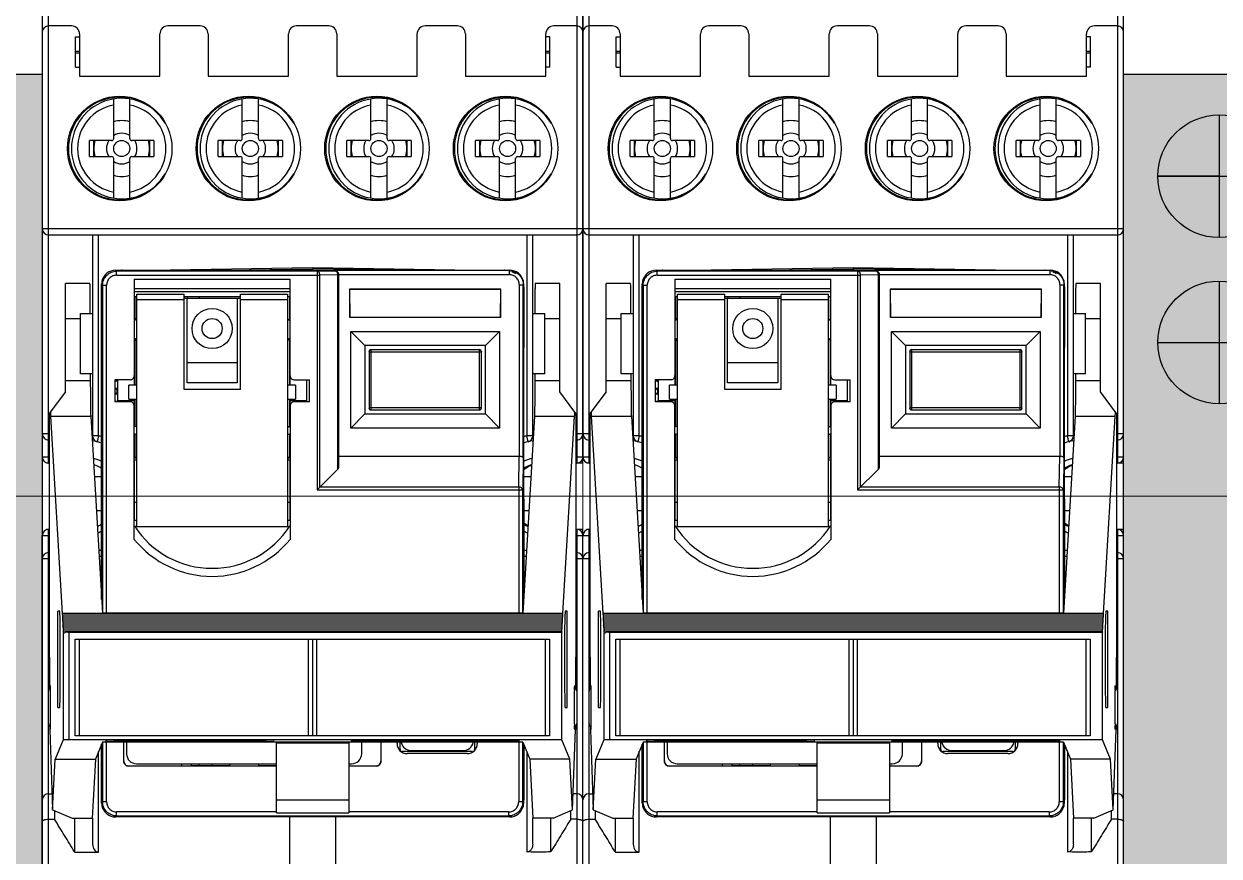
# Model space of a CAD drawing. Header units: millimetres. Extents: x 0 to 53000, y -591 to 24400.
# Drawn here: x 15155.6 to 15215, y 2663.9 to 2705.3 of the extents above; entities that cross this region are included whole.
import ezdxf
from ezdxf.enums import TextEntityAlignment as Align

# ---------------------------------------------------------------- set-up
doc = ezdxf.new("R2010")
doc.units = ezdxf.units.MM
doc.layers.add('Основная', color=7, linetype='Continuous', lineweight=30)
doc.layers.add('Трубка', color=5, linetype='Continuous', lineweight=40)
doc.layers.add('Привязки', color=2, linetype='Continuous', lineweight=0, plot=False, transparency=0.8)
doc.styles.add('текст', font='isocpeui.ttf')

# ---------------------------------------------------------------- blocks, each defined once
blk = doc.blocks.new('Стопор на DIN')
at = {"layer": 'Основная', "true_color": 0x939598}
h = blk.add_hatch(color=252, dxfattribs=at)
h.dxf.hatch_style = 1
h.paths.add_polyline_path([(0, 21), (-9.5, 21), (-9.5, -21), (0, -21)])
at = {"layer": 'Основная'}
for p, q in [((-9.5, -21), (-9.5, 21)), ((-9.5, 21), (0, 21)), ((0, 21), (0, -21)), ((-4.75, 18.971), (-4.75, 12.868)), ((-4.75, 15.92), (-7.802, 15.92)), ((-7.802, 15.92), (-1.698, 15.92)), ((-4.75, 10.708), (-4.75, 4.605)), ((-7.802, 7.657), (-1.698, 7.657)), ((-9.5, -21), (0, -21))]:
    blk.add_line(p, q, dxfattribs=at)
for centre in [(-4.75, 15.92), (-4.75, 7.657)]:
    blk.add_circle(centre, 3.052, dxfattribs=at)
blk = doc.blocks.new('MCADID0001910_2D-top')
at = {"layer": 'Основная', "color": 7, "linetype": 'Continuous'}
for p, q in [((0.3, 1.65), (0.3, 41.2)), ((26.6, 41.2), (26.6, 1.65)), ((0, 40.9), (0, 1.95)), ((26.9, 1.65), (26.9, 40.9)), ((1.45, 23.4), (0.3, 23.4)), ((7.85, 23.4), (6.25, 23.4)), ((14.25, 23.4), (12.65, 23.4)), ((20.65, 23.4), (19.05, 23.4)), ((26.6, 23.4), (25.45, 23.4)), ((1.65, 21.35), (1.65, 22.85)), ((1.65, 22.85), (1.85, 22.85)), ((1.85, 23), (1.85, 20.9)), ((5.85, 20.9), (5.85, 23)), ((8.25, 23), (8.25, 20.9)), ((12.25, 20.9), (12.25, 23)), ((14.65, 23), (14.65, 20.9)), ((18.65, 20.9), (18.65, 23)), ((21.05, 23), (21.05, 20.9)), ((25.05, 20.9), (25.05, 23)), ((25.25, 22.85), (25.05, 22.85)), ((25.25, 21.35), (25.25, 22.85)), ((1.65, 22.15), (1.85, 22.15)), ((1.85, 22.05), (1.65, 22.05)), ((25.05, 22.15), (25.25, 22.15)), ((25.25, 22.05), (25.05, 22.05)), ((1.65, 21.35), (1.85, 21.35)), ((1.85, 20.9), (5.85, 20.9)), ((8.25, 20.9), (12.25, 20.9)), ((14.65, 20.9), (18.65, 20.9)), ((21.05, 20.9), (25.05, 20.9)), ((25.25, 21.35), (25.05, 21.35)), ((3.55, 17.8), (3.55, 19.768)), ((4.35, 17.8), (4.35, 19.768)), ((9.95, 17.8), (9.95, 19.768)), ((10.75, 17.8), (10.75, 19.768)), ((16.35, 17.8), (16.35, 19.768)), ((17.15, 17.8), (17.15, 19.768)), ((22.75, 17.8), (22.75, 19.768)), ((23.55, 17.8), (23.55, 19.768)), ((2.35, 16.9), (2.35, 17.7)), ((3.45, 17.7), (2.35, 17.7)), ((2.55, 17.7), (2.55, 16.9)), ((5.55, 17.7), (4.45, 17.7)), ((5.35, 16.9), (5.35, 17.7)), ((5.55, 17.7), (5.55, 16.9)), ((8.75, 16.9), (8.75, 17.7)), ((9.85, 17.7), (8.75, 17.7)), ((8.95, 17.7), (8.95, 16.9)), ((11.95, 17.7), (10.85, 17.7)), ((11.75, 16.9), (11.75, 17.7)), ((11.95, 17.7), (11.95, 16.9)), ((15.15, 16.9), (15.15, 17.7)), ((16.25, 17.7), (15.15, 17.7)), ((15.35, 17.7), (15.35, 16.9)), ((18.35, 17.7), (17.25, 17.7)), ((18.15, 16.9), (18.15, 17.7)), ((18.35, 17.7), (18.35, 16.9)), ((21.55, 16.9), (21.55, 17.7)), ((22.65, 17.7), (21.55, 17.7)), ((21.75, 17.7), (21.75, 16.9)), ((24.75, 17.7), (23.65, 17.7)), ((24.55, 16.9), (24.55, 17.7)), ((24.75, 17.7), (24.75, 16.9)), ((2.35, 16.9), (3.45, 16.9)), ((3.55, 14.832), (3.55, 16.8)), ((4.35, 14.832), (4.35, 16.8)), ((4.45, 16.9), (5.55, 16.9)), ((8.75, 16.9), (9.85, 16.9)), ((9.95, 14.832), (9.95, 16.8)), ((10.75, 14.832), (10.75, 16.8)), ((10.85, 16.9), (11.95, 16.9)), ((15.15, 16.9), (16.25, 16.9)), ((16.35, 14.832), (16.35, 16.8)), ((17.15, 14.832), (17.15, 16.8)), ((17.25, 16.9), (18.35, 16.9)), ((21.55, 16.9), (22.65, 16.9)), ((22.75, 14.832), (22.75, 16.8)), ((23.55, 14.832), (23.55, 16.8)), ((23.65, 16.9), (24.75, 16.9)), ((26.9, 13.3), (0, 13.3)), ((0.3, 13), (26.6, 13)), ((2.5, 13), (2.5, 3.008)), ((2.8, 3.008), (2.8, 13)), ((24.1, 13), (24.1, 3.008)), ((24.4, 3.008), (24.4, 13)), ((13.45, 11.371), (6.377, 11.248)), ((9.228, 11.248), (13.45, 11.321)), ((20.523, 11.248), (13.45, 11.371)), ((13.45, 11.37), (13.45, 11.247)), ((17.672, 11.248), (13.45, 11.321)), ((3.65, 11.248), (3.699, 11.199)), ((3.65, 11.248), (23.25, 11.248)), ((13.667, 11.199), (3.699, 11.199)), ((3.699, 10.999), (3.699, 11.199)), ((3.699, 10.999), (13.809, 10.999)), ((4.574, 10.798), (4.572, 5.525)), ((4.574, 10.798), (12.326, 10.798)), ((12.328, 5.525), (12.326, 10.798)), ((13.667, 11.199), (14.55, 11.215)), ((13.667, 11.199), (13.667, 0.315)), ((14.691, 11.015), (13.809, 10.999)), ((13.809, 0.457), (13.809, 10.999)), ((14.55, 11.227), (14.55, 11.215)), ((23.229, 11.227), (14.55, 11.227)), ((14.691, 11.015), (14.691, 1.34)), ((14.691, 11.015), (14.75, 11.015)), ((14.75, 11.027), (23.229, 11.027)), ((14.75, 1.481), (14.75, 11.015)), ((23.229, 11.227), (23.25, 11.248)), ((23.229, 11.227), (23.229, 11.027)), ((2.367, 10.592), (1.146, 10.592)), ((1.146, 5.192), (1.146, 10.592)), ((2.95, -5.133), (2.95, 10.572)), ((2.999, 10.499), (2.95, 10.548)), ((2.999, 10.499), (3.199, 10.499)), ((2.999, 10.499), (2.999, -5.823)), ((3.199, -5.823), (3.199, 10.499)), ((12.322, 10.32), (4.578, 10.32)), ((12.322, 10.171), (4.578, 10.171)), ((15.291, 10.307), (15.3, 8.898)), ((22.809, 10.307), (15.291, 10.307)), ((15.3, 8.898), (15.3, 10.298)), ((15.3, 10.298), (22.8, 10.298)), ((22.8, 8.898), (22.809, 10.307)), ((22.809, 10.307), (22.8, 10.298)), ((22.8, 10.298), (22.8, 8.898)), ((23.729, 10.528), (23.729, 1.998)), ((23.729, 10.527), (23.929, 10.527)), ((23.95, 10.548), (23.929, 10.527)), ((23.929, 1.915), (23.929, 10.527)), ((23.95, -4.989), (23.95, 10.572)), ((23.975, 7.55), (23.975, 10.25)), ((25.746, 10.592), (24.524, 10.592)), ((25.746, 5.192), (25.746, 10.592)), ((4.579, 9.944), (4.699, 9.944)), ((4.6, 9.954), (4.6, 8.748)), ((4.699, -1.525), (4.699, 10.058)), ((4.699, 10.058), (7.059, 10.058)), ((4.699, 10.047), (7.059, 10.047)), ((7.059, 9.771), (4.699, 9.771)), ((7.059, 5.305), (7.059, 10.058)), ((7.059, 9.944), (9.859, 9.944)), ((9.859, 9.844), (7.059, 9.844)), ((7.199, 5.644), (7.199, 9.844)), ((7.225, 9.844), (7.225, 9.944)), ((7.825, 9.844), (7.825, 9.944)), ((9.699, 9.844), (9.699, 5.644)), ((9.859, 5.305), (9.859, 10.058)), ((9.859, 10.058), (12.199, 10.058)), ((9.859, 10.047), (12.199, 10.047)), ((12.199, 9.771), (9.859, 9.771)), ((12.199, 10.058), (12.199, -1.525)), ((12.199, 9.944), (12.321, 9.944)), ((12.3, 9.954), (12.3, 8.748)), ((1.9, 9.1), (2.5, 9.1)), ((1.9, 6.1), (1.9, 9.1)), ((24.4, 9.1), (25, 9.1)), ((25, 6.1), (25, 9.1)), ((1.146, 8.842), (1.9, 8.842)), ((22.8, 8.898), (15.3, 8.898)), ((25, 8.842), (25.746, 8.842)), ((4.6, 7.848), (4.6, 5.525)), ((12.3, 7.848), (12.3, 5.525)), ((15.35, 3.394), (15.35, 8.206)), ((15.35, 8.206), (22.75, 8.206)), ((15.35, 8.206), (16.044, 7.506)), ((22.056, 7.506), (22.75, 8.206)), ((22.75, 8.206), (22.75, 3.394)), ((16.044, 7.506), (16.044, 4.094)), ((22.056, 7.506), (16.044, 7.506)), ((16.25, 7.196), (16.257, 7.189)), ((16.257, 7.189), (16.257, 4.403)), ((16.257, 7.189), (21.843, 7.189)), ((16.35, 7.296), (16.357, 7.289)), ((16.357, 4.303), (16.357, 7.289)), ((21.743, 7.289), (16.357, 7.289)), ((21.75, 7.296), (21.743, 7.289)), ((21.743, 7.289), (21.743, 4.303)), ((21.85, 7.196), (21.843, 7.189)), ((21.843, 4.403), (21.843, 7.189)), ((22.056, 4.094), (22.056, 7.506)), ((9.699, 6.644), (7.199, 6.644)), ((2.5, 6.1), (1.9, 6.1)), ((2.388, 6.1), (2.388, 5.74)), ((25, 6.1), (24.4, 6.1)), ((24.503, 6.1), (24.503, 5.74)), ((2.388, 5.74), (1.146, 5.74)), ((4.373, 5.798), (3.6, 5.798)), ((3.6, 5.798), (3.6, 4.698)), ((3.7, 5.728), (3.6, 5.728)), ((3.6, 5.378), (3.7, 5.378)), ((3.6, 5.278), (3.7, 5.378)), ((3.63, 5.798), (3.7, 5.728)), ((3.7, 5.798), (3.7, 5.728)), ((3.7, 5.378), (3.7, 5.078)), ((3.757, 4.753), (3.757, 5.798)), ((4.699, 5.525), (4.299, 5.525)), ((4.299, 4.825), (4.299, 5.525)), ((9.699, 5.644), (7.199, 5.644)), ((12.599, 5.525), (12.199, 5.525)), ((12.527, 5.798), (13.3, 5.798)), ((12.599, 5.525), (12.599, 4.825)), ((13.143, 5.798), (13.143, 4.753)), ((13.3, 4.698), (13.3, 5.798)), ((25.746, 5.74), (24.503, 5.74)), ((1.146, 5.192), (0.346, 4.125)), ((3.6, 5.178), (3.7, 5.078)), ((3.7, 5.078), (3.6, 5.078)), ((4.299, 4.825), (4.699, 4.825)), ((4.572, 4.825), (4.572, 4.753)), ((4.6, 4.825), (4.6, 3.449)), ((9.859, 5.305), (7.059, 5.305)), ((12.199, 4.825), (12.599, 4.825)), ((12.3, 4.825), (12.3, 3.447)), ((12.328, 4.753), (12.328, 4.825)), ((26.546, 4.125), (25.746, 5.192)), ((3.6, 4.728), (3.7, 4.728)), ((4.374, 4.698), (3.6, 4.698)), ((3.67, 4.698), (3.7, 4.728)), ((3.7, 4.728), (3.7, 4.698)), ((4.572, 4.753), (3.757, 4.753)), ((3.95, 4.748), (3.95, 4.698)), ((4.574, -2.143), (4.574, 4.498)), ((4.579, 4.494), (4.579, 4.746)), ((12.321, 4.746), (12.321, 4.494)), ((12.326, 4.498), (12.326, -2.143)), ((13.143, 4.753), (12.328, 4.753)), ((13.3, 4.698), (12.526, 4.698)), ((21.843, 4.403), (16.257, 4.403)), ((16.357, 4.303), (21.743, 4.303)), ((21.75, 4.296), (21.743, 4.303)), ((21.85, 4.396), (21.843, 4.403)), ((0.346, 4.125), (0.346, -6.406)), ((0.41, 3.99), (2.41, 3.99)), ((0.41, 3.99), (0.991, -5.828)), ((2.41, 3.99), (2.991, -5.823)), ((15.35, 3.394), (16.044, 4.094)), ((16.044, 4.094), (22.056, 4.094)), ((22.75, 3.394), (22.056, 4.094)), ((24.482, 3.99), (23.901, -5.823)), ((24.482, 3.99), (26.482, 3.99)), ((25.9, -5.828), (26.482, 3.99)), ((26.546, 4.125), (26.546, -6.406)), ((0.346, 3.1), (0, 3.1)), ((2.8, 3.008), (2.5, 3.008)), ((2.8, 3.008), (2.727, 2.717)), ((4.6, 3.102), (4.6, 1.932)), ((12.3, 3.103), (12.3, 1.932)), ((22.75, 3.394), (15.35, 3.394)), ((24.173, 2.717), (24.1, 3.008)), ((24.4, 3.008), (24.1, 3.008)), ((26.9, 3.1), (26.546, 3.1)), ((0.3, 2.8), (0.346, 2.8)), ((26.546, 2.8), (26.6, 2.8)), ((0.346, 1.95), (0, 1.95)), ((4.579, 1.911), (4.699, 1.911)), ((4.6, 1.932), (4.584, 1.917)), ((4.699, 1.798), (4.59, 1.798)), ((4.59, -0.302), (4.59, 1.798)), ((4.699, 1.932), (4.6, 1.932)), ((12.3, 1.932), (12.199, 1.932)), ((12.199, 1.911), (12.321, 1.911)), ((12.31, 1.798), (12.199, 1.798)), ((12.3, 1.932), (12.315, 1.917)), ((12.31, 1.798), (12.31, -0.302)), ((14.75, 1.998), (23.729, 1.998)), ((23.701, 0.457), (23.729, 1.998)), ((23.929, 1.915), (23.901, 0.315)), ((26.9, 1.95), (26.546, 1.95)), ((0.2, 1.65), (0.2, 1.667)), ((0.346, 1.65), (0.2, 1.65)), ((13.667, 0.315), (14.691, 1.34)), ((26.9, 1.65), (26.546, 1.65)), ((2.587, 0.99), (2.95, 0.99)), ((23.95, 0.99), (24.304, 0.99)), ((13.667, 0.315), (23.901, 0.315)), ((23.701, 0.457), (13.809, 0.457)), ((23.701, 0.457), (23.701, -5.823)), ((23.901, -5.823), (23.901, 0.315)), ((4.583, -1.202), (4.59, -0.302)), ((4.699, -0.302), (4.59, -0.302)), ((12.31, -0.302), (12.199, -0.302)), ((12.31, -0.302), (12.317, -1.202)), ((23.975, -4.45), (23.975, -0.25)), ((2.688, -0.71), (2.95, -0.71)), ((23.975, -0.71), (24.203, -0.71)), ((0.346, -1.65), (0.2, -1.65)), ((0.2, -1.667), (0.2, -1.65)), ((0.3, -37.8), (0.3, -1.65)), ((4.699, -1.202), (4.583, -1.202)), ((12.199, -1.525), (4.699, -1.525)), ((12.317, -1.202), (12.199, -1.202)), ((26.9, -1.65), (26.546, -1.65)), ((26.6, -1.65), (26.6, -37.8)), ((26.9, -37.5), (26.9, -1.65)), ((0, -1.95), (0.346, -1.95)), ((0, -37.5), (0, -1.95)), ((26.546, -1.95), (26.9, -1.95)), ((0.346, -2.8), (0.3, -2.8)), ((26.6, -2.8), (26.546, -2.8)), ((0, -3.1), (0.346, -3.1)), ((26.546, -3.1), (26.9, -3.1)), ((0.874, -5.71), (0.78, -5.71)), ((0.78, -10.51), (0.78, -5.71)), ((25.9, -5.828), (0.991, -5.828)), ((25.895, -5.911), (0.996, -5.911)), ((23.901, -5.823), (2.991, -5.823)), ((25.9, -5.842), (25.9, -5.828)), ((26.112, -5.71), (26.017, -5.71)), ((26.112, -10.51), (26.112, -5.71)), ((0.346, -6.406), (0.36, -9.567)), ((25.89, -6.012), (1.002, -6.012)), ((25.884, -6.113), (1.008, -6.113)), ((25.878, -6.214), (1.014, -6.214)), ((25.872, -6.315), (1.02, -6.315)), ((25.866, -6.416), (1.026, -6.416)), ((25.86, -6.517), (1.032, -6.517)), ((26.546, -6.406), (26.531, -9.558)), ((25.854, -6.618), (1.038, -6.618)), ((1.04, -6.688), (1.04, -6.76)), ((25.852, -6.716), (1.04, -6.716)), ((1.04, -6.802), (1.04, -12.119)), ((25.849, -6.745), (1.203, -6.745)), ((1.34, -6.76), (25.848, -6.76)), ((1.34, -12.11), (1.34, -6.76)), ((1.64, -7.11), (25.24, -7.11)), ((1.64, -11.91), (1.64, -7.11)), ((1.84, -7.11), (1.84, -11.91)), ((13.24, -11.91), (13.24, -7.11)), ((13.44, -7.11), (13.44, -11.91)), ((13.64, -7.11), (13.64, -11.91)), ((25.04, -11.91), (25.04, -7.11)), ((25.24, -7.11), (25.24, -11.91)), ((25.848, -12.11), (25.848, -6.76)), ((0.78, -10.51), (0.874, -10.51)), ((26.017, -10.51), (26.112, -10.51)), ((0.369, -11.442), (0.369, -11.615)), ((0.369, -11.615), (0.507, -15.593)), ((26.384, -15.591), (26.522, -11.61)), ((26.523, -11.45), (26.522, -11.61)), ((1.04, -12.119), (0.639, -13.085)), ((25.848, -12.11), (1.34, -12.11)), ((25.24, -11.91), (1.64, -11.91)), ((2.991, -12.237), (2.639, -13.085)), ((2.95, -15.275), (2.95, -12.335)), ((23.901, -12.237), (2.991, -12.237)), ((2.999, -12.237), (2.999, -15.203)), ((3.197, -12.18), (3.896, -12.148)), ((3.199, -15.203), (3.199, -12.237)), ((3.448, -12.194), (3.448, -12.169)), ((11.243, -12.194), (3.448, -12.194)), ((3.896, -12.148), (10.796, -12.148)), ((4.041, -12.237), (4.041, -13.171)), ((4.05, -13.163), (4.05, -12.237)), ((4.191, -12.237), (4.191, -12.807)), ((10.796, -12.148), (11.495, -12.18)), ((11.243, -12.169), (11.243, -12.194)), ((11.646, -15.749), (11.646, -12.237)), ((11.646, -12.273), (15.246, -12.273)), ((15.246, -12.237), (15.246, -15.749)), ((16.096, -12.148), (15.397, -12.18)), ((15.648, -12.194), (15.648, -12.169)), ((15.648, -12.194), (23.443, -12.194)), ((15.891, -12.807), (15.891, -12.237)), ((22.996, -12.148), (16.096, -12.148)), ((16.859, -13.171), (16.859, -12.237)), ((17.65, -12.303), (17.65, -12.237)), ((17.8, -12.6), (17.8, -12.237)), ((21.5, -12.237), (21.5, -12.6)), ((21.641, -12.237), (21.641, -12.303)), ((23.695, -12.18), (22.996, -12.148)), ((23.443, -12.169), (23.443, -12.194)), ((23.701, -12.237), (23.701, -15.203)), ((23.901, -15.203), (23.901, -12.237)), ((23.901, -12.237), (24.253, -13.085)), ((23.95, -15.275), (23.95, -12.356)), ((23.975, -14.95), (23.975, -12.416)), ((26.253, -13.085), (25.848, -12.11)), ((2.8, -17.699), (2.8, -12.697)), ((17.8, -12.6), (17.753, -12.6)), ((21.4, -12.7), (17.9, -12.7)), ((17.9, -12.736), (17.9, -12.7)), ((21.141, -12.803), (18.15, -12.803)), ((18.35, -12.65), (20.95, -12.65)), ((21.4, -12.7), (21.4, -12.729)), ((21.538, -12.6), (21.5, -12.6)), ((24.102, -12.722), (24.103, -17.695)), ((0.507, -15.593), (0.639, -13.085)), ((0.639, -13.085), (2.639, -13.085)), ((2.639, -13.085), (2.486, -16.013)), ((4.041, -13.171), (4.05, -13.163)), ((11.646, -13.421), (4.291, -13.421)), ((4.691, -13.307), (11.646, -13.307)), ((6.943, -13.413), (6.943, -13.307)), ((6.95, -13.406), (7.41, -13.406)), ((7.41, -13.307), (7.41, -13.406)), ((7.803, -13.402), (7.41, -13.406)), ((7.803, -13.402), (7.803, -13.307)), ((7.803, -13.395), (9.335, -13.395)), ((8.45, -13.395), (8.45, -13.307)), ((9.321, -13.307), (9.321, -13.402)), ((10.765, -13.395), (11.646, -13.395)), ((10.779, -13.402), (10.779, -13.307)), ((15.246, -13.307), (15.391, -13.307)), ((16.609, -13.421), (15.246, -13.421)), ((16.85, -13.163), (16.859, -13.171)), ((26.253, -13.085), (24.253, -13.085)), ((24.253, -13.085), (24.406, -16.013)), ((26.384, -15.591), (26.253, -13.085)), ((0.3, -14.8), (0.48, -14.8)), ((26.6, -14.8), (26.411, -14.8)), ((2.95, -15.252), (2.999, -15.203)), ((3.199, -15.203), (2.999, -15.203)), ((15.246, -15.114), (11.646, -15.114)), ((23.901, -15.203), (23.701, -15.203)), ((23.901, -15.203), (23.95, -15.252)), ((0.507, -15.593), (1.485, -16.013)), ((0.61, -15.637), (0.61, -16.066)), ((1.485, -16.013), (2.486, -16.013)), ((1.6, -16.013), (1.6, -17.686)), ((2.5, -16.013), (2.5, -17.312)), ((3.699, -15.903), (3.65, -15.952)), ((23.25, -15.952), (3.65, -15.952)), ((11.646, -15.703), (3.699, -15.703)), ((3.699, -15.903), (3.699, -15.703)), ((3.699, -15.903), (23.201, -15.903)), ((11.646, -15.749), (15.246, -15.749)), ((12.3, -15.951), (12.3, -20.8)), ((14.6, -20.077), (14.6, -15.951)), ((23.201, -15.703), (15.246, -15.703)), ((23.201, -15.703), (23.201, -15.903)), ((23.25, -15.952), (23.201, -15.903)), ((24.4, -17.312), (24.4, -16.013)), ((25.41, -16.013), (24.406, -16.013)), ((25.3, -17.692), (25.3, -16.013)), ((25.41, -16.013), (26.384, -15.591)), ((26.29, -16.066), (26.29, -15.632)), ((0.3, -16.066), (0.61, -16.066)), ((26.6, -16.066), (26.29, -16.066)), ((1.601, -17.689), (1.6, -17.699)), ((1.6, -17.699), (2.8, -17.699))]:
    blk.add_line(p, q, dxfattribs=at)
for centre, radius in [((3.85, 17.3), 2.6), ((10.25, 17.3), 2.6), ((16.65, 17.3), 2.6), ((23.05, 17.3), 2.6), ((3.95, 17.3), 0.4), ((10.35, 17.3), 0.4), ((16.75, 17.3), 0.4), ((23.15, 17.3), 0.4), ((8.449, 8.344), 1), ((8.449, 8.344), 0.5)]:
    blk.add_circle(centre, radius, dxfattribs=at)
for centre, radius, start, end in [((0.3, 23.1), 0.3, 90, 180), ((1.45, 23), 0.4, 0, 90), ((6.25, 23), 0.4, 90, 180), ((7.85, 23), 0.4, 0, 90), ((12.65, 23), 0.4, 90, 180), ((14.25, 23), 0.4, 0, 90), ((19.05, 23), 0.4, 90, 180), ((20.65, 23), 0.4, 0, 90), ((25.45, 23), 0.4, 90, 180), ((26.6, 23.1), 0.3, 0, 90), ((3.85, 17.3), 2.55, 78.53276, 300.83339), ((3.95, 17.3), 2.5, 30.13965, 329.96518), ((3.85, 17.3), 2.55, 58.95354, 76.72668), ((10.25, 17.3), 2.55, 78.53276, 300.83339), ((10.35, 17.3), 2.5, 30.13965, 329.96518), ((10.25, 17.3), 2.55, 58.95354, 76.72668), ((16.65, 17.3), 2.55, 58.95354, 300.83339), ((16.75, 17.3), 2.5, 30.13965, 329.96518), ((23.05, 17.3), 2.55, 78.53276, 300.83339), ((23.15, 17.3), 2.5, 30.13965, 329.96518), ((23.05, 17.3), 2.55, 58.95354, 76.72668), ((3.95, 17.3), 2.2, 100.47568, 259.52432), ((3.95, 17.3), 2.2, 280.47568, 79.52432), ((10.35, 17.3), 2.2, 100.47568, 259.52432), ((10.35, 17.3), 2.2, 280.47568, 79.52432), ((16.75, 17.3), 2.2, 100.47568, 259.52432), ((16.75, 17.3), 2.2, 280.47568, 79.52432), ((23.15, 17.3), 2.2, 100.47568, 259.52432), ((23.15, 17.3), 2.2, 280.47568, 79.52432), ((3.95, 17.3), 1.388, 73.24675, 106.75325), ((10.35, 17.3), 1.388, 73.24675, 106.75325), ((16.75, 17.3), 1.388, 73.24675, 106.75325), ((23.15, 17.3), 1.388, 73.24675, 106.75325), ((3.95, 17.3), 0.76, 58.23265, 121.76735), ((10.35, 17.3), 0.76, 58.23265, 121.76735), ((16.75, 17.3), 0.76, 58.23265, 121.76735), ((23.15, 17.3), 0.76, 58.23265, 121.76735), ((3.95, 17.3), 1.388, 163.24675, 196.75325), ((3.95, 17.3), 0.76, 148.23265, 211.76735), ((3.45, 17.8), 0.1, 270, 0), ((4.45, 17.8), 0.1, 180, 270), ((3.95, 17.3), 0.76, 328.23265, 31.76735), ((3.95, 17.3), 1.388, 343.24675, 16.75325), ((10.35, 17.3), 1.388, 163.24675, 196.75325), ((10.35, 17.3), 0.76, 148.23265, 211.76735), ((9.85, 17.8), 0.1, 270, 0), ((10.85, 17.8), 0.1, 180, 270), ((10.35, 17.3), 0.76, 328.23265, 31.76735), ((10.35, 17.3), 1.388, 343.24675, 16.75325), ((16.75, 17.3), 1.388, 163.24675, 196.75325), ((16.75, 17.3), 0.76, 148.23265, 211.76735), ((16.25, 17.8), 0.1, 270, 0), ((17.25, 17.8), 0.1, 180, 270), ((16.75, 17.3), 0.76, 328.23265, 31.76735), ((16.75, 17.3), 1.388, 343.24675, 16.75325), ((23.15, 17.3), 1.388, 163.24675, 196.75325), ((23.15, 17.3), 0.76, 148.23265, 211.76735), ((22.65, 17.8), 0.1, 270, 0), ((23.65, 17.8), 0.1, 180, 270), ((23.15, 17.3), 0.76, 328.23265, 31.76735), ((23.15, 17.3), 1.388, 343.24675, 16.75325), ((3.45, 16.8), 0.1, 0, 90), ((3.95, 17.3), 0.76, 238.23265, 301.76735), ((4.45, 16.8), 0.1, 90, 180), ((9.85, 16.8), 0.1, 0, 90), ((10.35, 17.3), 0.76, 238.23265, 301.76735), ((10.85, 16.8), 0.1, 90, 180), ((16.25, 16.8), 0.1, 0, 90), ((16.75, 17.3), 0.76, 238.23265, 301.76735), ((17.25, 16.8), 0.1, 90, 180), ((22.65, 16.8), 0.1, 0, 90), ((23.15, 17.3), 0.76, 238.23265, 301.76735), ((23.65, 16.8), 0.1, 90, 180), ((3.95, 17.3), 1.388, 253.24675, 286.75325), ((10.35, 17.3), 1.388, 253.24675, 286.75325), ((16.75, 17.3), 1.388, 253.24675, 286.75325), ((23.15, 17.3), 1.388, 253.24675, 286.75325), ((0.3, 13.3), 0.3, 180, 270), ((26.6, 13.3), 0.3, 270, 0), ((3.65, 10.548), 0.7, 89.99617, 167.77349), ((3.975, 10.25), 1, 90, 91.99842), ((14.55, 11.015), 0.2, 0.02152, 89.98767), ((22.975, 10.25), 1, 88.97917, 90), ((22.975, 10.25), 1, 53.97759, 65.98454), ((3.45, 10.572), 0.5, 165.54837, 180.00024), ((23.45, 10.572), 0.5, 0, 14.60377), ((22.975, 10.25), 1, 0, 12.83857), ((4.549, 8.898), 0.15, 281.7098, 0), ((12.349, 8.898), 0.15, 192.46542, 259.20276), ((4.549, 7.698), 0.15, 0, 78.25864), ((12.349, 7.698), 0.15, 100.7967, 180), ((16.357, 7.189), 0.1, 90.01559, 179.98361), ((21.743, 7.189), 0.1, 359.99914, 90.00065), ((21.75, 7.196), 0.0999, 359.97785, 90.0218), ((22.975, 7.55), 1, 347.16143, 0), ((16.357, 4.403), 0.1, 180.02101, 269.97899), ((21.743, 4.403), 0.1, 269.99513, 0.00071), ((21.75, 4.396), 0.0999, 269.97668, 0.02193), ((0.3, 3.1), 0.3, 180, 270), ((2.05, 0), 3.1, 81.65338, 82.31937), ((2.8, 3.008), 0.3, 180, 255.9992), ((2.05, 0), 3.1, 72.83985, 75.9992), ((4.699, 3.275), 0.2, 90, 128.45702), ((4.699, 3.275), 0.2, 231.54298, 270), ((12.199, 3.275), 0.2, 50.57534, 90), ((12.199, 3.275), 0.2, 270, 309.42466), ((24.85, 0), 3.1, 104.0008, 107.15341), ((24.1, 3.008), 0.3, 284.0008, 0), ((26.6, 3.1), 0.3, 270, 0), ((2.05, 0), 2.8, 71.68112, 81.11481), ((24.85, 0), 2.8, 99.06253, 108.31888), ((0.3, 1.95), 0.3, 180, 270), ((2.05, 0), 1.95, 62.28363, 74.94618), ((24.85, 0), 1.95, 105.31822, 117.7166), ((26.6, 1.95), 0.3, 270, 0), ((2.05, 0), 1.65, 56.27448, 71.58361), ((24.95, 0), 1.65, 112.51561, 128.35142), ((24.85, 0), 1.65, 108.73184, 123.72552), ((22.975, -0.25), 1, 0, 12.83857), ((0.3, -1.95), 0.3, 90, 180), ((2.05, 0), 1.65, 294.8349, 303.72552), ((2.05, 0), 1.95, 291.56696, 297.7166), ((8.45, 1.016), 4.6, 212.78051, 327.21949), ((24.95, 0), 1.65, 232.93255, 241.10702), ((24.85, 0), 1.65, 237.51632, 244.85949), ((24.85, 0), 1.95, 243.05017, 248.1737), ((26.6, -1.95), 0.3, 0, 90), ((8.45, 1.016), 5, 219.17315, 320.82685), ((0.3, -3.1), 0.3, 90, 180), ((2.05, 0), 2.8, 285.70153, 288.86401), ((2.05, 0), 3.1, 284.45577, 286.87805), ((24.85, 0), 2.8, 251.68222, 254.11592), ((26.6, -3.1), 0.3, 0, 90), ((24.85, 0), 3.1, 253.60498, 255.38404), ((-23.106, -6.332), 23.988, 1.12754, 1.4868), ((49.99, -6.332), 23.981, 178.51316, 178.87221), ((18.661, -6.689), 7.191, 359.53662, 359.77932), ((-2.26, -9.565), 2.667, 1.94304, 2.42603), ((28.997, -9.559), 2.512, 177.54138, 177.99767), ((0.5, -9.7), 0.2, 118.35563, 180), ((-22.036, -9.994), 22.448, 0.80275, 0.94901), ((49.107, -9.997), 22.628, 179.05837, 179.19861), ((26.4, -9.7), 0.2, 0, 64.17194), ((0.5, -11.3), 0.2, 180, 241.87808), ((-21.384, -11.035), 21.796, 359.03917, 359.23945), ((48.494, -11.032), 22.015, 180.75985, 180.95308), ((26.4, -11.3), 0.2, 295.59615, 0), ((18.35, -12.15), 0.5, 191.37745, 270), ((20.95, -12.15), 0.5, 270, 348.62255), ((4.691, -12.807), 0.5, 180, 270), ((15.391, -12.807), 0.5, 270, 0), ((17.9, -12.6), 0.1, 180, 270), ((21.4, -12.6), 0.1, 329.88113, 360), ((4.291, -13.171), 0.25, 179.99775, 270.00086), ((4.3, -13.163), 0.25, 179.99775, 270.00086), ((10.05, 118.275), 131.679, 269.683, 270.31703), ((16.6, -13.163), 0.25, 269.99915, 0.00225), ((16.609, -13.171), 0.25, 269.99915, 0.00225), ((0.3, -15.1), 0.3, 90, 180), ((26.6, -15.1), 0.3, 360, 90), ((3.45, -15.275), 0.5, 179.9987, 194.44236), ((3.65, -15.252), 0.7, 192.21778, 270.00324), ((23.25, -15.252), 0.7, 269.99676, 347.67448), ((23.45, -15.275), 0.5, 345.40564, 0), ((22.975, -14.95), 1, 347.16143, 0)]:
    blk.add_arc(centre, radius, start, end, dxfattribs=at)
for centre, major_axis, ratio, start_param, end_param in [((23.25, 10.548), (0.495, 0.495), 0.999695, -0.570014, 0.785246), ((16.35, 7.196), (0.0707, -0.0707), 0.999695, 2.356322, 3.926848), ((4.374, 6.002), (0.009, 0.204), 0.980545, -3.098833, -1.526326), ((12.526, 6.002), (-0.009, 0.204), 0.980545, 1.526326, 3.098833), ((0.41, 5.74), (0, 1.75), 0.012218, 2.650113, 3.141593), ((4.374, 4.498), (-0.141, 0.141), 0.999924, -2.356233, -0.78536), ((12.526, 4.498), (-0.141, -0.141), 0.999924, 3.926953, 5.497825), ((16.35, 4.396), (0.0707, 0.0707), 0.999695, 2.356339, 3.926846), ((26.482, 5.74), (0, 1.75), 0.012218, -3.141593, -2.650113), ((14.55, 1.481), (-0.2, 0), 1, -3.926991, -3.141593), ((25.849, -6.789), (0, 0.0437), 0.012218, 0, 0.846007), ((18.15, -12.303), (0.354, 0.354), 0.999924, 2.356233, 3.926953), ((21.141, -12.303), (-0.354, 0.354), 0.999924, 2.356233, 3.926953), ((2.8, -17.312), (0, 0.387), 0.775051, 1.570796, 3.141593)]:
    blk.add_ellipse(centre, major_axis=major_axis, ratio=ratio, start_param=start_param, end_param=end_param, dxfattribs=at)
for points, knots in [([(2.999, 10.499), (2.999, 10.591), (3.037, 10.775), (3.194, 11.004), (3.423, 11.161), (3.607, 11.199), (3.699, 11.199)], [0, 0, 0, 0, 0.253064, 0.5, 0.746936, 1, 1, 1, 1]), ([(3.699, 10.999), (3.634, 10.998), (3.502, 10.974), (3.336, 10.862), (3.224, 10.696), (3.2, 10.564), (3.199, 10.499)], [0, 0, 0, 0, 0.249989, 0.49999, 0.749995, 1, 1, 1, 1]), ([(13.809, 10.999), (13.808, 11.025), (13.801, 11.074), (13.772, 11.14), (13.726, 11.186), (13.686, 11.199), (13.667, 11.199)], [0, 0, 0, 0, 0.286836, 0.554676, 0.79067, 1, 1, 1, 1]), ([(14.55, 11.227), (14.572, 11.227), (14.619, 11.218), (14.683, 11.18), (14.735, 11.115), (14.75, 11.058), (14.75, 11.027)], [0, 0, 0, 0, 0.216594, 0.447233, 0.705741, 1, 1, 1, 1]), ([(14.55, 11.215), (14.569, 11.214), (14.609, 11.202), (14.654, 11.155), (14.684, 11.09), (14.691, 11.04), (14.691, 11.015)], [0, 0, 0, 0, 0.209462, 0.445362, 0.712873, 1, 1, 1, 1]), ([(23.229, 11.227), (23.321, 11.227), (23.505, 11.189), (23.734, 11.032), (23.891, 10.803), (23.929, 10.619), (23.929, 10.527)], [0, 0, 0, 0, 0.253064, 0.5, 0.746936, 1, 1, 1, 1]), ([(23.583, 10.881), (23.537, 10.927), (23.425, 11.001), (23.294, 11.027), (23.229, 11.027)], [0, 0, 0, 0, 0.5, 1, 1, 1, 1]), ([(23.729, 10.528), (23.729, 10.593), (23.703, 10.724), (23.628, 10.835), (23.583, 10.881)], [0, 0, 0, 0, 0.499982, 1, 1, 1, 1]), ([(2.388, 9.1), (2.388, 9.201), (2.388, 9.396), (2.386, 9.678), (2.384, 9.897), (2.383, 10.058), (2.381, 10.164), (2.38, 10.26), (2.378, 10.345), (2.376, 10.418), (2.375, 10.478), (2.373, 10.52), (2.372, 10.548), (2.371, 10.563), (2.37, 10.575), (2.369, 10.584), (2.368, 10.589), (2.368, 10.592), (2.367, 10.592)], [0, 0, 0, 0, 0.202296, 0.393078, 0.565797, 0.64372, 0.715206, 0.779703, 0.836665, 0.885631, 0.926255, 0.958204, 0.970832, 0.981204, 0.989308, 0.995131, 0.998673, 1, 1, 1, 1]), ([(24.524, 10.592), (24.524, 10.592), (24.523, 10.589), (24.522, 10.584), (24.521, 10.575), (24.52, 10.563), (24.52, 10.548), (24.518, 10.52), (24.517, 10.478), (24.515, 10.418), (24.513, 10.345), (24.512, 10.26), (24.51, 10.164), (24.509, 10.058), (24.507, 9.897), (24.505, 9.678), (24.504, 9.396), (24.503, 9.201), (24.503, 9.1)], [0, 0, 0, 0, 0.001326, 0.004866, 0.010688, 0.018788, 0.029158, 0.041784, 0.07373, 0.114356, 0.163324, 0.220287, 0.284786, 0.356272, 0.434195, 0.606917, 0.797701, 1, 1, 1, 1]), ([(2.388, 5.74), (2.388, 5.626), (2.389, 5.403), (2.39, 5.079), (2.392, 4.823), (2.393, 4.633), (2.395, 4.507), (2.396, 4.392), (2.398, 4.29), (2.4, 4.202), (2.401, 4.137), (2.403, 4.094), (2.404, 4.067), (2.405, 4.044), (2.406, 4.025), (2.407, 4.011), (2.407, 3.999), (2.409, 3.994), (2.409, 3.99), (2.41, 3.99)], [0, 0, 0, 0, 0.194972, 0.382599, 0.555392, 0.63419, 0.706895, 0.772774, 0.831222, 0.881666, 0.923614, 0.941284, 0.956691, 0.96979, 0.980549, 0.988952, 0.994988, 0.998652, 1, 1, 1, 1]), ([(24.503, 5.74), (24.503, 5.626), (24.503, 5.403), (24.502, 5.079), (24.5, 4.823), (24.498, 4.633), (24.497, 4.507), (24.495, 4.392), (24.494, 4.29), (24.492, 4.202), (24.49, 4.137), (24.489, 4.094), (24.488, 4.067), (24.487, 4.044), (24.486, 4.025), (24.485, 4.011), (24.484, 3.999), (24.483, 3.994), (24.482, 3.99), (24.482, 3.99)], [0, 0, 0, 0, 0.194971, 0.382597, 0.555392, 0.634191, 0.706897, 0.772776, 0.831223, 0.881667, 0.923614, 0.941283, 0.95669, 0.96979, 0.980549, 0.988952, 0.994988, 0.998652, 1, 1, 1, 1]), ([(23.729, 1.998), (23.755, 1.998), (23.804, 1.994), (23.86, 1.979), (23.895, 1.961), (23.917, 1.945), (23.929, 1.927), (23.929, 1.915)], [0, 0, 0, 0, 0.342893, 0.635531, 0.753789, 0.852311, 1, 1, 1, 1]), ([(23.901, 0.315), (23.901, 0.334), (23.888, 0.374), (23.841, 0.42), (23.776, 0.449), (23.727, 0.457), (23.701, 0.457)], [0, 0, 0, 0, 0.209333, 0.445319, 0.713164, 1, 1, 1, 1]), ([(0.874, -10.51), (0.878, -10.383), (0.883, -10.08), (0.891, -9.333), (0.894, -8.254), (0.892, -7.157), (0.886, -6.354), (0.881, -6.011), (0.878, -5.86)], [0, 0, 0, 0, 0.081971, 0.195353, 0.481885, 0.778162, 0.903059, 1, 1, 1, 1]), ([(0.991, -5.828), (0.992, -5.836), (0.992, -5.861), (0.992, -5.885), (0.992, -5.901)], [0, 0, 0, 0, 0.349721, 1, 1, 1, 1]), ([(0.995, -5.916), (0.996, -5.915), (0.996, -5.914), (0.996, -5.911), (0.996, -5.911)], [0, 0, 0, 0, 0.745023, 1, 1, 1, 1]), ([(0.996, -5.911), (0.996, -5.911), (0.996, -5.912), (0.996, -5.913), (0.996, -5.915), (0.997, -5.919), (0.997, -5.927), (0.997, -5.938), (0.997, -5.953), (0.998, -5.976), (0.998, -5.995), (0.998, -6.009)], [0, 0, 0, 0, 0.004613, 0.017666, 0.039185, 0.069075, 0.153528, 0.269645, 0.415272, 0.58808, 1, 1, 1, 1]), ([(25.894, -6.009), (25.894, -5.995), (25.894, -5.976), (25.894, -5.953), (25.894, -5.938), (25.895, -5.927), (25.895, -5.919), (25.895, -5.915), (25.895, -5.913), (25.895, -5.912), (25.895, -5.911), (25.895, -5.911)], [0, 0, 0, 0, 0.41192, 0.584728, 0.730355, 0.846472, 0.930925, 0.960815, 0.982334, 0.995387, 1, 1, 1, 1]), ([(25.9, -5.901), (25.9, -5.895), (25.9, -5.875), (25.9, -5.856), (25.9, -5.842)], [0, 0, 0, 0, 0.295797, 1, 1, 1, 1]), ([(26.017, -10.51), (26.014, -10.383), (26.008, -10.08), (26.001, -9.333), (25.997, -8.254), (25.999, -7.157), (26.006, -6.354), (26.011, -6.01), (26.014, -5.86)], [0, 0, 0, 0, 0.081974, 0.19536, 0.481899, 0.778173, 0.903066, 1, 1, 1, 1]), ([(1.001, -6.017), (1.002, -6.016), (1.002, -6.015), (1.002, -6.012), (1.002, -6.012)], [0, 0, 0, 0, 0.745023, 1, 1, 1, 1]), ([(1.002, -6.012), (1.002, -6.012), (1.002, -6.013), (1.002, -6.014), (1.002, -6.016), (1.003, -6.021), (1.003, -6.028), (1.003, -6.039), (1.003, -6.054), (1.004, -6.077), (1.004, -6.096), (1.004, -6.11)], [0, 0, 0, 0, 0.004613, 0.017666, 0.039185, 0.069075, 0.153528, 0.269645, 0.415272, 0.58808, 1, 1, 1, 1]), ([(1.007, -6.118), (1.007, -6.117), (1.008, -6.116), (1.008, -6.113), (1.008, -6.113)], [0, 0, 0, 0, 0.745023, 1, 1, 1, 1]), ([(1.008, -6.113), (1.008, -6.113), (1.008, -6.114), (1.008, -6.115), (1.008, -6.117), (1.009, -6.122), (1.009, -6.129), (1.009, -6.14), (1.009, -6.155), (1.01, -6.178), (1.01, -6.198), (1.01, -6.211)], [0, 0, 0, 0, 0.004613, 0.017666, 0.039185, 0.069075, 0.153528, 0.269645, 0.415272, 0.58808, 1, 1, 1, 1]), ([(1.013, -6.219), (1.013, -6.218), (1.014, -6.217), (1.014, -6.214), (1.014, -6.214)], [0, 0, 0, 0, 0.745023, 1, 1, 1, 1]), ([(1.014, -6.214), (1.014, -6.214), (1.014, -6.215), (1.014, -6.216), (1.014, -6.218), (1.015, -6.223), (1.015, -6.23), (1.015, -6.241), (1.015, -6.256), (1.016, -6.279), (1.016, -6.299), (1.016, -6.312)], [0, 0, 0, 0, 0.004613, 0.017666, 0.039185, 0.069075, 0.153528, 0.269645, 0.415272, 0.58808, 1, 1, 1, 1]), ([(1.019, -6.32), (1.019, -6.319), (1.02, -6.318), (1.019, -6.315), (1.02, -6.315)], [0, 0, 0, 0, 0.745023, 1, 1, 1, 1]), ([(1.02, -6.315), (1.02, -6.315), (1.02, -6.316), (1.02, -6.317), (1.02, -6.319), (1.021, -6.324), (1.021, -6.331), (1.021, -6.343), (1.021, -6.357), (1.022, -6.381), (1.022, -6.4), (1.022, -6.413)], [0, 0, 0, 0, 0.004613, 0.017666, 0.039185, 0.069075, 0.153528, 0.269645, 0.415272, 0.58808, 1, 1, 1, 1]), ([(1.025, -6.421), (1.025, -6.42), (1.026, -6.419), (1.025, -6.416), (1.026, -6.416)], [0, 0, 0, 0, 0.745023, 1, 1, 1, 1]), ([(1.026, -6.416), (1.026, -6.416), (1.026, -6.417), (1.026, -6.418), (1.026, -6.42), (1.027, -6.425), (1.027, -6.432), (1.027, -6.444), (1.027, -6.458), (1.028, -6.482), (1.028, -6.501), (1.028, -6.514)], [0, 0, 0, 0, 0.004613, 0.017666, 0.039185, 0.069075, 0.153528, 0.269645, 0.415272, 0.58808, 1, 1, 1, 1]), ([(1.031, -6.522), (1.031, -6.521), (1.032, -6.52), (1.031, -6.517), (1.032, -6.517)], [0, 0, 0, 0, 0.745023, 1, 1, 1, 1]), ([(1.032, -6.517), (1.032, -6.517), (1.032, -6.518), (1.032, -6.519), (1.032, -6.521), (1.033, -6.526), (1.033, -6.533), (1.033, -6.545), (1.033, -6.559), (1.034, -6.583), (1.034, -6.602), (1.034, -6.615)], [0, 0, 0, 0, 0.004613, 0.017666, 0.039185, 0.069075, 0.153528, 0.269645, 0.415272, 0.58808, 1, 1, 1, 1]), ([(25.858, -6.615), (25.858, -6.602), (25.858, -6.583), (25.858, -6.559), (25.858, -6.545), (25.859, -6.533), (25.859, -6.526), (25.859, -6.521), (25.859, -6.519), (25.859, -6.518), (25.859, -6.517), (25.86, -6.517)], [0, 0, 0, 0, 0.41192, 0.584728, 0.730355, 0.846472, 0.930925, 0.960815, 0.982334, 0.995387, 1, 1, 1, 1]), ([(25.864, -6.514), (25.864, -6.501), (25.864, -6.482), (25.864, -6.458), (25.864, -6.444), (25.865, -6.432), (25.865, -6.425), (25.865, -6.42), (25.865, -6.418), (25.865, -6.417), (25.865, -6.416), (25.866, -6.416)], [0, 0, 0, 0, 0.41192, 0.584728, 0.730355, 0.846472, 0.930925, 0.960815, 0.982334, 0.995387, 1, 1, 1, 1]), ([(25.87, -6.413), (25.87, -6.4), (25.87, -6.381), (25.87, -6.357), (25.87, -6.343), (25.871, -6.331), (25.871, -6.324), (25.871, -6.319), (25.871, -6.317), (25.871, -6.316), (25.871, -6.315), (25.872, -6.315)], [0, 0, 0, 0, 0.41192, 0.584728, 0.730355, 0.846472, 0.930925, 0.960815, 0.982334, 0.995387, 1, 1, 1, 1]), ([(25.876, -6.312), (25.876, -6.299), (25.876, -6.279), (25.876, -6.256), (25.876, -6.241), (25.877, -6.23), (25.877, -6.223), (25.877, -6.218), (25.877, -6.216), (25.877, -6.215), (25.877, -6.214), (25.878, -6.214)], [0, 0, 0, 0, 0.41192, 0.584728, 0.730355, 0.846472, 0.930925, 0.960815, 0.982334, 0.995387, 1, 1, 1, 1]), ([(25.882, -6.211), (25.882, -6.198), (25.882, -6.178), (25.882, -6.155), (25.882, -6.14), (25.883, -6.129), (25.883, -6.122), (25.883, -6.117), (25.883, -6.115), (25.883, -6.114), (25.883, -6.113), (25.884, -6.113)], [0, 0, 0, 0, 0.41192, 0.584728, 0.730355, 0.846472, 0.930925, 0.960815, 0.982334, 0.995387, 1, 1, 1, 1]), ([(25.888, -6.11), (25.888, -6.096), (25.888, -6.077), (25.888, -6.054), (25.888, -6.039), (25.889, -6.028), (25.889, -6.021), (25.889, -6.016), (25.889, -6.014), (25.889, -6.013), (25.889, -6.012), (25.89, -6.012)], [0, 0, 0, 0, 0.41192, 0.584728, 0.730355, 0.846472, 0.930925, 0.960815, 0.982334, 0.995387, 1, 1, 1, 1]), ([(1.038, -6.618), (1.038, -6.618), (1.038, -6.621), (1.039, -6.623), (1.039, -6.63), (1.039, -6.637), (1.039, -6.647), (1.039, -6.664), (1.04, -6.678), (1.04, -6.688)], [0, 0, 0, 0, 0.017142, 0.067131, 0.149554, 0.263495, 0.407511, 0.580032, 1, 1, 1, 1]), ([(1.04, -6.688), (1.04, -6.69), (1.04, -6.7), (1.04, -6.709), (1.04, -6.716)], [0, 0, 0, 0, 0.23839, 1, 1, 1, 1]), ([(1.04, -6.716), (1.041, -6.72), (1.041, -6.736), (1.042, -6.751), (1.044, -6.762)], [0, 0, 0, 0, 0.270854, 1, 1, 1, 1]), ([(1.044, -6.762), (1.045, -6.768), (1.047, -6.779), (1.053, -6.792), (1.063, -6.801), (1.071, -6.802), (1.075, -6.802)], [0, 0, 0, 0, 0.322926, 0.577986, 0.788337, 1, 1, 1, 1]), ([(1.075, -6.802), (1.087, -6.802), (1.116, -6.789), (1.14, -6.772), (1.152, -6.76)], [0, 0, 0, 0, 0.425557, 1, 1, 1, 1]), ([(1.152, -6.76), (1.162, -6.751), (1.181, -6.746), (1.199, -6.745), (1.203, -6.745)], [0, 0, 0, 0, 0.740186, 1, 1, 1, 1]), ([(1.203, -6.745), (1.207, -6.745), (1.221, -6.746), (1.235, -6.747), (1.245, -6.749)], [0, 0, 0, 0, 0.243471, 1, 1, 1, 1]), ([(1.245, -6.749), (1.253, -6.75), (1.284, -6.755), (1.316, -6.76), (1.34, -6.76)], [0, 0, 0, 0, 0.244643, 1, 1, 1, 1]), ([(25.849, -6.745), (25.849, -6.745), (25.848, -6.747), (25.849, -6.749), (25.849, -6.754), (25.849, -6.758), (25.849, -6.76)], [0, 0, 0, 0, 0.066555, 0.261877, 0.577951, 1, 1, 1, 1]), ([(25.852, -6.716), (25.852, -6.707), (25.852, -6.678), (25.852, -6.65), (25.853, -6.63)], [0, 0, 0, 0, 0.322628, 1, 1, 1, 1]), ([(25.853, -6.63), (25.853, -6.629), (25.853, -6.626), (25.853, -6.622), (25.854, -6.62), (25.853, -6.618), (25.854, -6.618)], [0, 0, 0, 0, 0.432846, 0.744996, 0.9344, 1, 1, 1, 1]), ([(0.405, -9.452), (0.405, -9.446), (0.404, -9.435), (0.403, -9.423), (0.403, -9.416), (0.402, -9.413), (0.402, -9.411), (0.401, -9.41), (0.401, -9.41)], [0, 0, 0, 0, 0.432845, 0.744034, 0.853676, 0.932572, 0.980838, 1, 1, 1, 1]), ([(0.409, -9.623), (0.409, -9.608), (0.408, -9.558), (0.407, -9.509), (0.406, -9.474)], [0, 0, 0, 0, 0.300224, 1, 1, 1, 1]), ([(26.482, -9.625), (26.483, -9.61), (26.483, -9.558), (26.485, -9.507), (26.486, -9.471)], [0, 0, 0, 0, 0.302781, 1, 1, 1, 1]), ([(26.487, -9.451), (26.487, -9.445), (26.487, -9.435), (26.488, -9.423), (26.489, -9.416), (26.489, -9.413), (26.49, -9.411), (26.49, -9.41), (26.49, -9.41)], [0, 0, 0, 0, 0.432779, 0.743942, 0.853585, 0.932489, 0.980777, 1, 1, 1, 1]), ([(0.41, -11.324), (0.414, -11.049), (0.415, -10.501), (0.414, -9.953), (0.41, -9.68)], [0, 0, 0, 0, 0.502434, 1, 1, 1, 1]), ([(26.481, -11.324), (26.478, -11.048), (26.476, -10.501), (26.478, -9.953), (26.481, -9.681)], [0, 0, 0, 0, 0.502423, 1, 1, 1, 1]), ([(0.393, -11.397), (0.393, -11.408), (0.394, -11.447), (0.395, -11.486), (0.396, -11.513)], [0, 0, 0, 0, 0.283476, 1, 1, 1, 1]), ([(0.401, -11.61), (0.402, -11.61), (0.402, -11.608), (0.402, -11.606), (0.403, -11.602), (0.404, -11.593), (0.404, -11.577), (0.405, -11.554), (0.406, -11.524), (0.407, -11.488), (0.408, -11.446), (0.409, -11.416), (0.409, -11.4)], [0, 0, 0, 0, 0.004763, 0.017144, 0.037448, 0.065684, 0.145824, 0.257244, 0.399446, 0.571408, 0.771978, 1, 1, 1, 1]), ([(26.49, -11.61), (26.49, -11.61), (26.49, -11.608), (26.489, -11.606), (26.489, -11.602), (26.488, -11.593), (26.487, -11.577), (26.486, -11.553), (26.485, -11.523), (26.484, -11.487), (26.483, -11.444), (26.483, -11.414), (26.482, -11.398)], [0, 0, 0, 0, 0.004758, 0.017143, 0.037458, 0.065707, 0.145878, 0.257326, 0.399549, 0.571516, 0.772057, 1, 1, 1, 1]), ([(26.498, -11.395), (26.498, -11.407), (26.497, -11.449), (26.496, -11.492), (26.496, -11.522)], [0, 0, 0, 0, 0.287673, 1, 1, 1, 1]), ([(1.34, -12.11), (1.32, -12.11), (1.282, -12.11), (1.227, -12.111), (1.176, -12.111), (1.131, -12.112), (1.099, -12.114), (1.077, -12.115), (1.064, -12.115), (1.054, -12.116), (1.047, -12.117), (1.043, -12.118), (1.04, -12.118), (1.04, -12.119)], [0, 0, 0, 0, 0.192999, 0.379468, 0.551227, 0.70199, 0.826224, 0.876964, 0.91941, 0.953098, 0.97781, 0.99341, 1, 1, 1, 1]), ([(3.148, -12.185), (3.148, -12.184), (3.15, -12.184), (3.152, -12.183), (3.156, -12.183), (3.164, -12.182), (3.178, -12.181), (3.19, -12.18), (3.197, -12.18)], [0, 0, 0, 0, 0.020567, 0.069942, 0.150069, 0.260951, 0.573076, 1, 1, 1, 1]), ([(3.448, -12.194), (3.429, -12.194), (3.39, -12.194), (3.335, -12.193), (3.284, -12.192), (3.239, -12.191), (3.206, -12.19), (3.184, -12.189), (3.172, -12.188), (3.162, -12.188), (3.155, -12.187), (3.151, -12.186), (3.148, -12.185), (3.148, -12.185)], [0, 0, 0, 0, 0.194447, 0.382209, 0.554917, 0.706158, 0.830292, 0.880745, 0.922734, 0.955795, 0.979714, 0.994378, 1, 1, 1, 1]), ([(11.243, -12.194), (11.263, -12.194), (11.301, -12.194), (11.357, -12.193), (11.408, -12.192), (11.453, -12.191), (11.485, -12.19), (11.507, -12.189), (11.52, -12.188), (11.529, -12.188), (11.537, -12.187), (11.54, -12.186), (11.543, -12.185), (11.543, -12.185)], [0, 0, 0, 0, 0.194422, 0.382149, 0.55485, 0.706098, 0.83022, 0.880669, 0.922668, 0.955749, 0.97969, 0.994372, 1, 1, 1, 1]), ([(11.543, -12.185), (11.543, -12.184), (11.542, -12.184), (11.54, -12.183), (11.536, -12.183), (11.528, -12.182), (11.514, -12.181), (11.502, -12.18), (11.495, -12.18)], [0, 0, 0, 0, 0.020587, 0.070016, 0.150158, 0.260995, 0.573121, 1, 1, 1, 1]), ([(15.397, -12.18), (15.39, -12.18), (15.378, -12.181), (15.364, -12.182), (15.356, -12.183), (15.352, -12.183), (15.35, -12.184), (15.348, -12.184), (15.348, -12.185)], [0, 0, 0, 0, 0.426953, 0.739079, 0.84995, 0.930067, 0.979435, 1, 1, 1, 1]), ([(15.348, -12.185), (15.348, -12.185), (15.351, -12.186), (15.355, -12.187), (15.362, -12.188), (15.372, -12.188), (15.384, -12.189), (15.406, -12.19), (15.439, -12.191), (15.484, -12.192), (15.535, -12.193), (15.59, -12.194), (15.629, -12.194), (15.648, -12.194)], [0, 0, 0, 0, 0.005623, 0.020288, 0.044212, 0.077278, 0.119271, 0.169722, 0.293857, 0.445118, 0.61783, 0.80557, 1, 1, 1, 1]), ([(23.443, -12.194), (23.463, -12.194), (23.501, -12.194), (23.557, -12.193), (23.608, -12.192), (23.653, -12.191), (23.685, -12.19), (23.707, -12.189), (23.72, -12.188), (23.729, -12.188), (23.737, -12.187), (23.74, -12.186), (23.743, -12.185), (23.743, -12.185)], [0, 0, 0, 0, 0.194418, 0.382143, 0.554843, 0.70609, 0.830212, 0.880662, 0.922662, 0.955745, 0.979688, 0.994371, 1, 1, 1, 1]), ([(23.743, -12.185), (23.743, -12.184), (23.742, -12.184), (23.74, -12.183), (23.736, -12.183), (23.728, -12.182), (23.714, -12.181), (23.702, -12.18), (23.695, -12.18)], [0, 0, 0, 0, 0.020594, 0.070037, 0.15019, 0.261027, 0.573126, 1, 1, 1, 1]), ([(3.699, -15.903), (3.607, -15.903), (3.423, -15.865), (3.194, -15.708), (3.037, -15.479), (2.999, -15.295), (2.999, -15.203)], [0, 0, 0, 0, 0.253064, 0.5, 0.746936, 1, 1, 1, 1]), ([(3.199, -15.203), (3.2, -15.268), (3.225, -15.4), (3.336, -15.566), (3.502, -15.677), (3.634, -15.702), (3.699, -15.703)], [0, 0, 0, 0, 0.249989, 0.49999, 0.749995, 1, 1, 1, 1]), ([(23.901, -15.203), (23.901, -15.295), (23.863, -15.479), (23.706, -15.708), (23.477, -15.865), (23.293, -15.903), (23.201, -15.903)], [0, 0, 0, 0, 0.253064, 0.5, 0.746936, 1, 1, 1, 1]), ([(23.201, -15.703), (23.266, -15.702), (23.398, -15.677), (23.564, -15.566), (23.675, -15.4), (23.7, -15.268), (23.701, -15.203)], [0, 0, 0, 0, 0.249989, 0.49999, 0.749995, 1, 1, 1, 1]), ([(0, -16.169), (0, -16.162), (0.005, -16.147), (0.023, -16.128), (0.05, -16.111), (0.087, -16.096), (0.132, -16.083), (0.204, -16.07), (0.261, -16.066), (0.3, -16.066)], [0, 0, 0, 0, 0.060355, 0.134788, 0.230349, 0.348745, 0.48905, 0.647993, 1, 1, 1, 1]), ([(1.601, -17.686), (1.518, -17.551), (1.354, -17.281), (1.023, -16.741), (0.775, -16.336), (0.61, -16.066)], [0, 0, 0, 0, 0.25, 0.5, 1, 1, 1, 1]), ([(26.29, -16.066), (26.207, -16.202), (26.041, -16.473), (25.791, -16.879), (25.543, -17.287), (25.379, -17.559), (25.296, -17.695)], [0, 0, 0, 0, 0.25, 0.500001, 0.75, 1, 1, 1, 1]), ([(26.6, -16.066), (26.639, -16.066), (26.697, -16.07), (26.768, -16.083), (26.813, -16.096), (26.85, -16.111), (26.877, -16.128), (26.895, -16.147), (26.9, -16.162), (26.9, -16.169)], [0, 0, 0, 0, 0.35207, 0.510993, 0.651247, 0.769624, 0.865184, 0.939634, 1, 1, 1, 1]), ([(25.296, -17.695), (25.197, -17.695), (24.998, -17.698), (24.7, -17.701), (24.401, -17.698), (24.203, -17.695), (24.103, -17.695)], [0, 0, 0, 0, 0.249998, 0.5, 0.750002, 1, 1, 1, 1]), ([(24.4, -17.312), (24.4, -17.352), (24.39, -17.434), (24.343, -17.553), (24.27, -17.638), (24.2, -17.679), (24.153, -17.694), (24.128, -17.697), (24.115, -17.697)], [0, 0, 0, 0, 0.231366, 0.468339, 0.719729, 0.856034, 0.927234, 1, 1, 1, 1])]:
    blk.add_open_spline(points, degree=3, knots=knots, dxfattribs=at)
at = {"layer": 'Привязки'}
for p, q in [((0, -1.95), (0, 1.95)), ((26.9, -1.65), (26.9, 1.65))]:
    blk.add_line(p, q, dxfattribs=at)
at = {"layer": 'Основная', "style": 'текст'}
blk.add_attdef('А1', text='', height=15, dxfattribs=at).set_placement((13.45, -51.357), align=Align.MIDDLE_CENTER)

msp = doc.modelspace()

# ---------------------------------------------------------------- linework, layer by layer
at = {"layer": 'Привязки'}
for p, q in [((16279.31202, 2681.84891), (13378.18473, 2681.84891)), ((15087.15596, 2681.84891), (15532.15595, 2681.84891))]:
    msp.add_line(p, q, dxfattribs=at)

# ---------------------------------------------------------------- block references
at = {"layer": 'Основная', "lineweight": -3}
for p in [(15156.4825, 2681.84891), (15219.7825, 2681.84889)]:
    msp.add_blockref('Стопор на DIN', p, dxfattribs=at)
at = {"layer": 'Трубка'}
for p in [(15156.4825, 2681.84891), (15183.3825, 2681.84891)]:
    msp.add_blockref('MCADID0001910_2D-top', p, dxfattribs=at)

doc.saveas('drawing.dxf')
